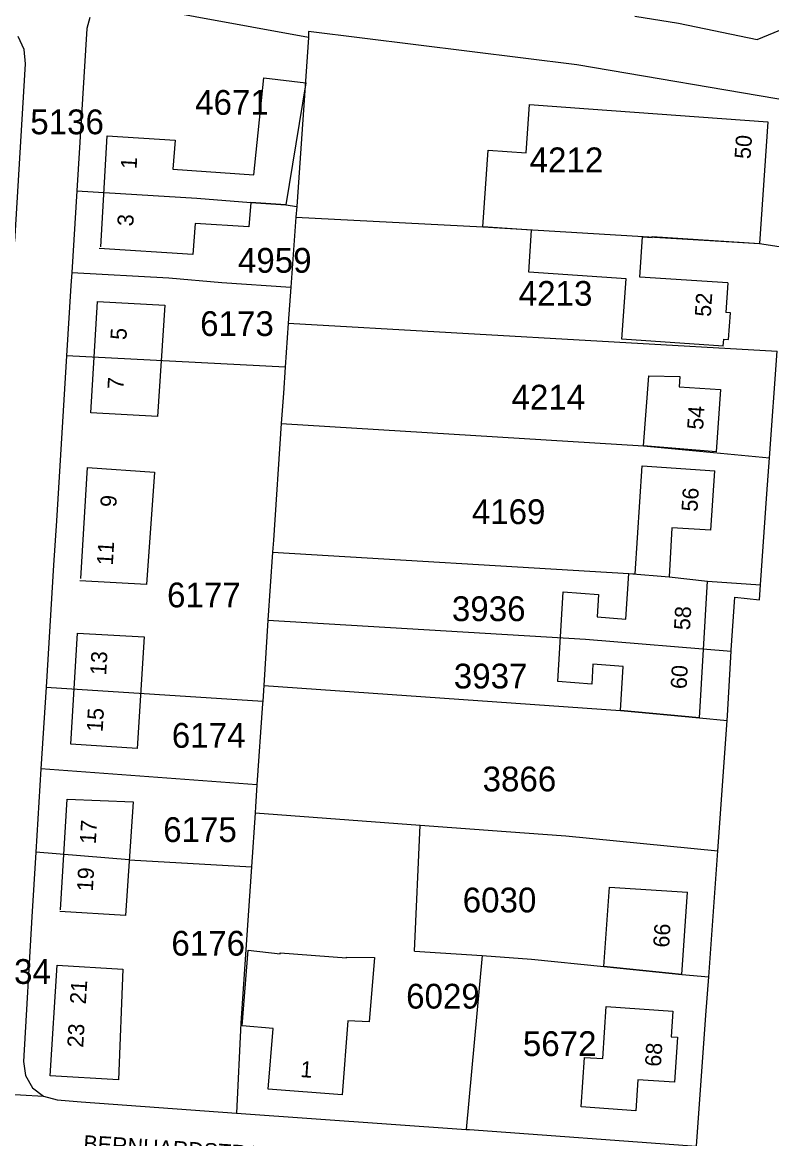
# Model space of a CAD drawing. Extents: x 191922 to 199923, y 328959 to 333350.
# Drawn here: x 196870.5 to 196952.2, y 330907 to 331028.7 of the extents above; entities that cross this region are included whole.
import ezdxf

# ---------------------------------------------------------------- set-up
doc = ezdxf.new("R2010")
doc.units = 0
for name, color, linetype in [('enkelbestemming', 7, 'Continuous'), ('Level 6', 7, 'Continuous'), ('maatvoering - maximum aantal wooneenheden', 7, 'Continuous'), ('Maatvoering_symbolen', 7, 'Continuous'), ('recreatiewoning', 7, 'Continuous')]:
    doc.layers.add(name, color=color, linetype=linetype)

msp = doc.modelspace()

# ---------------------------------------------------------------- linework, layer by layer
at = {"layer": 'Level 6'}
for p, q in [((196901.74, 331027.03), (196883.2, 331030.39)), ((196877.87, 331029.19), (196877.54, 331027.99)), ((196937.31, 331029.35), (196942.08, 331028.59)), ((196877.54, 331027.99), (196876.45, 331010.31)), ((196942.08, 331028.59), (196950.65, 331026.81)), ((196950.65, 331026.81), (196954.97, 331028.58)), ((196870.7, 331025.7), (196870.05, 331027.13)), ((196901.74, 331027.03), (196900.45, 331008.61)), ((196930.97, 331024.03), (196901.72, 331027.66)), ((196901.72, 331027.66), (196901.74, 331027.03)), ((196870.87, 331024.13), (196870.7, 331025.7)), ((196869.7, 331004.77), (196870.87, 331024.13)), ((196954.49, 331020.05), (196930.97, 331024.03)), ((196876.45, 331010.31), (196875.9, 331001.39)), ((196876.45, 331010.31), (196889.56, 331009.51)), ((196889.56, 331009.51), (196895.44, 331009.03)), ((196895.44, 331009.03), (196899.26, 331008.77)), ((196899.26, 331008.77), (196900.45, 331008.61)), ((196900.45, 331008.61), (196900.36, 331007.43)), ((196900.36, 331007.43), (196899.8, 330999.8)), ((196900.36, 331007.43), (196920.72, 331006.38)), ((196920.72, 331006.38), (196950.89, 331004.58)), ((196950.89, 331004.58), (196953.53, 331004.17)), ((196875.9, 331001.39), (196875.81, 331000)), ((196875.9, 331001.39), (196886.48, 331000.84)), ((196875.81, 331000), (196875.33, 330992.32)), ((196886.48, 331000.84), (196892.29, 331000.31)), ((196892.29, 331000.31), (196899.8, 330999.8)), ((196899.8, 330999.8), (196899.52, 330995.89)), ((196899.52, 330995.89), (196899.18, 330991.1)), ((196899.52, 330995.89), (196952.82, 330992.82)), ((196952, 330981.2), (196952.82, 330992.82)), ((196875.33, 330992.32), (196874.23, 330974.36)), ((196899.18, 330991.1), (196875.33, 330992.32)), ((196899.18, 330991.1), (196898.99, 330988.27)), ((196898.99, 330988.27), (196898.76, 330984.95)), ((196898.76, 330984.95), (196897.89, 330972.23)), ((196898.76, 330984.95), (196938.26, 330982.51)), ((196938.26, 330982.51), (196952, 330981.2)), ((196951.72, 330977.29), (196952, 330981.2)), ((196951.02, 330967.37), (196951.72, 330977.29)), ((196874.23, 330974.36), (196873.93, 330969.5)), ((196897.89, 330972.23), (196897.8, 330970.93)), ((196897.8, 330970.93), (196897.3, 330963.51)), ((196897.8, 330970.93), (196936.65, 330968.62)), ((196873.93, 330969.5), (196873.11, 330956.22)), ((196936.65, 330968.62), (196941.05, 330968.23)), ((196941.05, 330968.23), (196945.24, 330967.79)), ((196945.24, 330967.79), (196951.02, 330967.37)), ((196950.91, 330965.74), (196951.02, 330967.37)), ((196947.82, 330960.26), (196948.22, 330966.04)), ((196948.22, 330966.04), (196950.91, 330965.74)), ((196897.3, 330963.51), (196896.84, 330956.42)), ((196897.3, 330963.51), (196931.93, 330961.44)), ((196931.93, 330961.44), (196947.81, 330960.16)), ((196947.42, 330953.14), (196947.81, 330960.16)), ((196947.81, 330960.16), (196947.82, 330960.26)), ((196873.11, 330956.22), (196872.55, 330947.31)), ((196873.11, 330956.22), (196896.73, 330954.71)), ((196896.84, 330956.42), (196896.73, 330954.71)), ((196896.84, 330956.42), (196935.76, 330953.69)), ((196896.71, 330954.43), (196896.1, 330945.58)), ((196896.73, 330954.71), (196896.71, 330954.43)), ((196935.76, 330953.69), (196944.37, 330952.88)), ((196944.37, 330952.88), (196947.38, 330952.6)), ((196946.36, 330938.38), (196947.38, 330952.6)), ((196947.38, 330952.6), (196947.42, 330953.14)), ((196872.55, 330947.31), (196871.99, 330938.24)), ((196896.1, 330945.58), (196872.55, 330947.31)), ((196896.1, 330945.58), (196895.94, 330943.17)), ((196895.94, 330943.17), (196895.9, 330942.52)), ((196895.9, 330942.52), (196895.49, 330936.66)), ((196895.9, 330942.52), (196913.9, 330941.18)), ((196913.29, 330927.47), (196913.9, 330941.18)), ((196913.9, 330941.18), (196923.27, 330940.48)), ((196923.27, 330940.48), (196929.8, 330940.01)), ((196929.8, 330940.01), (196946.36, 330938.38)), ((196871.99, 330938.24), (196871.56, 330931.18)), ((196882.18, 330937.4), (196871.99, 330938.24)), ((196945.37, 330924.65), (196946.36, 330938.38)), ((196882.18, 330937.4), (196895.49, 330936.66)), ((196895.49, 330936.66), (196894.95, 330928.7)), ((196871.56, 330931.18), (196870.64, 330915.42)), ((196894.95, 330928.7), (196894.33, 330919.61)), ((196913.29, 330927.47), (196920.67, 330926.98)), ((196920.67, 330926.98), (196918.92, 330908.04)), ((196920.67, 330926.98), (196926.03, 330926.58)), ((196926.03, 330926.58), (196933.92, 330925.78)), ((196933.92, 330925.78), (196942.45, 330924.9)), ((196942.45, 330924.9), (196945.37, 330924.65)), ((196945.07, 330920.5), (196945.37, 330924.65)), ((196944.04, 330906.21), (196945.07, 330920.5)), ((196894.33, 330919.61), (196893.88, 330909.82)), ((196870.64, 330915.42), (196870.85, 330913.9)), ((196870.85, 330913.9), (196871.61, 330912.57)), ((196859.88, 330912.45), (196872.83, 330911.64)), ((196871.61, 330912.57), (196872.83, 330911.64)), ((196872.83, 330911.64), (196874.31, 330911.24)), ((196874.31, 330911.24), (196876.48, 330911.08)), ((196876.48, 330911.08), (196876.94, 330911.03)), ((196876.94, 330911.03), (196893.88, 330909.82)), ((196893.88, 330909.82), (196918.92, 330908.04)), ((196918.92, 330908.04), (196919.29, 330908.01)), ((196919.29, 330908.01), (196944.04, 330906.21))]:
    msp.add_line(p, q, dxfattribs=at)
at = {"layer": 'recreatiewoning'}
for p, q in [((196895.76, 331012.06), (196896.85, 331022.6)), ((196896.85, 331022.6), (196901.44, 331022.08)), ((196901.44, 331022.08), (196899.26, 331008.77)), ((196925.82, 331019.7), (196932.24, 331019.23)), ((196932.24, 331019.23), (196951.82, 331017.82)), ((196951.82, 331017.82), (196950.89, 331004.58)), ((196879.07, 331004.19), (196879.78, 331016.28)), ((196879.78, 331016.28), (196887.19, 331015.84)), ((196887.19, 331015.84), (196886.92, 331012.66)), ((196886.92, 331012.66), (196895.76, 331012.06)), ((196895.44, 331009.03), (196895.22, 331006.37)), ((196899.26, 331008.77), (196895.44, 331009.03)), ((196889.38, 331006.76), (196889.1, 331003.36)), ((196895.22, 331006.37), (196889.38, 331006.76)), ((196889.1, 331003.36), (196878.88, 331004.01)), ((196947.44, 331000.27), (196947.23, 330997.06)), ((196877.98, 330986.1), (196878.7, 330998.23)), ((196878.7, 330998.23), (196886.05, 330997.84)), ((196886.05, 330997.84), (196885.24, 330985.73)), ((196947.74, 330997), (196947.23, 330997.06)), ((196947.52, 330994.11), (196947.74, 330997)), ((196946.96, 330993.37), (196947.02, 330994.13)), ((196947.02, 330994.13), (196947.52, 330994.11)), ((196938.26, 330982.51), (196938.84, 330990.16)), ((196938.84, 330990.16), (196942.23, 330990.09)), ((196942.23, 330990.09), (196942.15, 330988.94)), ((196942.15, 330988.94), (196946.65, 330988.64)), ((196946.65, 330988.64), (196946.19, 330981.87)), ((196885.24, 330985.73), (196877.98, 330986.1)), ((196946.19, 330981.87), (196938.26, 330982.51)), ((196876.89, 330968.05), (196877.62, 330980.15)), ((196877.62, 330980.15), (196884.92, 330979.66)), ((196884.92, 330979.66), (196884.06, 330967.41)), ((196937.36, 330968.57), (196938.12, 330980.33)), ((196938.12, 330980.33), (196946.04, 330979.79)), ((196945.6, 330973.32), (196946.04, 330979.79)), ((196941.36, 330973.59), (196941.05, 330968.23)), ((196945.6, 330973.32), (196941.36, 330973.59)), ((196936.34, 330963.63), (196936.65, 330968.62)), ((196936.65, 330968.62), (196937.36, 330968.57)), ((196884.06, 330967.41), (196876.79, 330967.81)), ((196941.05, 330968.23), (196945.24, 330967.79)), ((196944.37, 330952.88), (196945.24, 330967.79)), ((196928.9, 330956.85), (196929.51, 330966.62)), ((196929.51, 330966.62), (196933.34, 330966.33)), ((196933.34, 330966.33), (196933.19, 330963.89)), ((196933.19, 330963.89), (196936.34, 330963.63)), ((196875.79, 330950), (196876.52, 330962.09)), ((196876.52, 330962.09), (196883.82, 330961.71)), ((196883.82, 330961.71), (196883.03, 330949.54)), ((196932.74, 330958.74), (196932.61, 330956.56)), ((196936.05, 330958.47), (196932.74, 330958.74)), ((196935.76, 330953.69), (196936.05, 330958.47)), ((196932.61, 330956.56), (196928.9, 330956.85)), ((196944.37, 330952.88), (196935.76, 330953.69)), ((196883.03, 330949.54), (196875.79, 330950)), ((196874.67, 330931.95), (196875.41, 330944.03)), ((196875.41, 330944.03), (196882.6, 330943.73)), ((196882.6, 330943.73), (196881.78, 330931.36)), ((196933.92, 330925.78), (196934.55, 330934.43)), ((196934.55, 330934.43), (196943.06, 330933.9)), ((196942.45, 330924.9), (196943.06, 330933.9)), ((196881.78, 330931.36), (196874.61, 330931.78)), ((196898.64, 330927.18), (196898.65, 330927.29)), ((196898.65, 330927.29), (196905.85, 330926.72)), ((196873.55, 330913.88), (196874.3, 330925.94)), ((196874.3, 330925.94), (196881.49, 330925.49)), ((196905.85, 330926.72), (196905.86, 330926.8)), ((196942.45, 330924.9), (196933.92, 330925.78)), ((196881.49, 330925.49), (196880.99, 330913.43)), ((196934.18, 330921.42), (196941.46, 330920.91)), ((196941.46, 330920.91), (196941.26, 330918.12)), ((196897.33, 330912.41), (196897.88, 330919.03)), ((196941.26, 330918.12), (196941.96, 330918.08)), ((196941.96, 330918.08), (196941.65, 330913.19)), ((196931.44, 330910.5), (196931.83, 330915.88)), ((196880.99, 330913.43), (196873.55, 330913.88)), ((196905.38, 330911.8), (196897.33, 330912.41)), ((196937.65, 330913.45), (196937.41, 330910.06)), ((196941.65, 330913.19), (196937.65, 330913.45)), ((196937.41, 330910.06), (196931.44, 330910.5))]:
    msp.add_line(p, q, dxfattribs=at)
for points in [[(196946.96, 330993.37), (196935.91, 330994.13), (196936.36, 331000.71), (196925.74, 331001.44), (196926.05, 331006.01), (196920.72, 331006.38), (196921.3, 331014.74), (196925.46, 331014.45), (196925.82, 331019.7)], [(196947.44, 331000.27), (196937.85, 331000.88), (196938.13, 331005.28), (196939.2, 331005.21), (196939.21, 331005.32), (196950.89, 331004.58)], [(196897.88, 330919.03), (196894.48, 330919.32), (196895.16, 330927.57), (196898.64, 330927.18)], [(196905.86, 330926.8), (196908.91, 330926.76), (196908.34, 330919.76), (196906, 330919.86)], [(196931.83, 330915.88), (196933.81, 330915.75), (196934.18, 330921.42)], [(196906, 330919.86), (196905.38, 330911.8), (196897.33, 330912.41)]]:
    msp.add_lwpolyline(points, dxfattribs=at)

# ---------------------------------------------------------------- texts
at = {"layer": 'enkelbestemming'}
for s, p in [('4671', (196889.36, 331018.59)), ('5136', (196871.38, 331016.47)), ('4212', (196925.84, 331012.33)), ('4959', (196894.03, 331001.38)), ('4213', (196924.65, 330997.78)), ('6173', (196889.91, 330994.49)), ('4214', (196923.86, 330986.47)), ('4169', (196919.53, 330973.99)), ('6177', (196886.3, 330964.92)), ('3936', (196917.36, 330963.42)), ('3937', (196917.57, 330956.08)), ('6174', (196886.82, 330949.62)), ('3866', (196920.71, 330944.87)), ('6175', (196885.88, 330939.35)), ('6030', (196918.54, 330931.68)), ('6176', (196886.77, 330926.97)), ('5134', (196865.6, 330923.89)), ('6029', (196912.37, 330921.2)), ('5672', (196925.1, 330916.03))]:
    msp.add_text(s, height=2.7, dxfattribs=at).set_placement(p)
at = {"layer": 'maatvoering - maximum aantal wooneenheden'}
for s, rotation, p in [('50', 85.9838, (196949.92, 331013.73)), ('1', 86.6739, (196882.97, 331012.64)), ('3', 86.6739, (196882.61, 331006.41)), ('52', 86.2698, (196945.59, 330996.54)), ('5', 86.6167, (196881.86, 330994.02)), ('7', 86.6167, (196881.54, 330988.64)), ('54', 86.2126, (196944.75, 330984.23)), ('9', 86.5595, (196880.76, 330975.8)), ('56', 86.1554, (196944.13, 330975.31)), ('11', 86.5595, (196880.38, 330969.46)), ('58', 86.6739, (196943.32, 330962.4)), ('13', 86.6167, (196879.65, 330957.49)), ('60', 86.6739, (196942.95, 330955.98)), ('15', 86.6167, (196879.27, 330951.31)), ('17', 86.5023, (196878.52, 330939.09)), ('19', 86.5023, (196878.2, 330933.93)), ('66', 86.1554, (196941.04, 330927.81)), ('21', 86.4451, (196877.44, 330921.64)), ('23', 86.4451, (196877.15, 330916.91)), ('68', 86.3271, (196940.15, 330914.83)), ('1', 355.698, (196900.79, 330913.75))]:
    msp.add_text(s, height=1.75, rotation=rotation, dxfattribs=at).set_placement(p)
at = {"layer": 'Maatvoering_symbolen'}
msp.add_text('BERNHARDSTRAAT', height=1.75, rotation=356.3843, dxfattribs=at).set_placement((196877.13, 330905.67))

doc.saveas('drawing.dxf')
